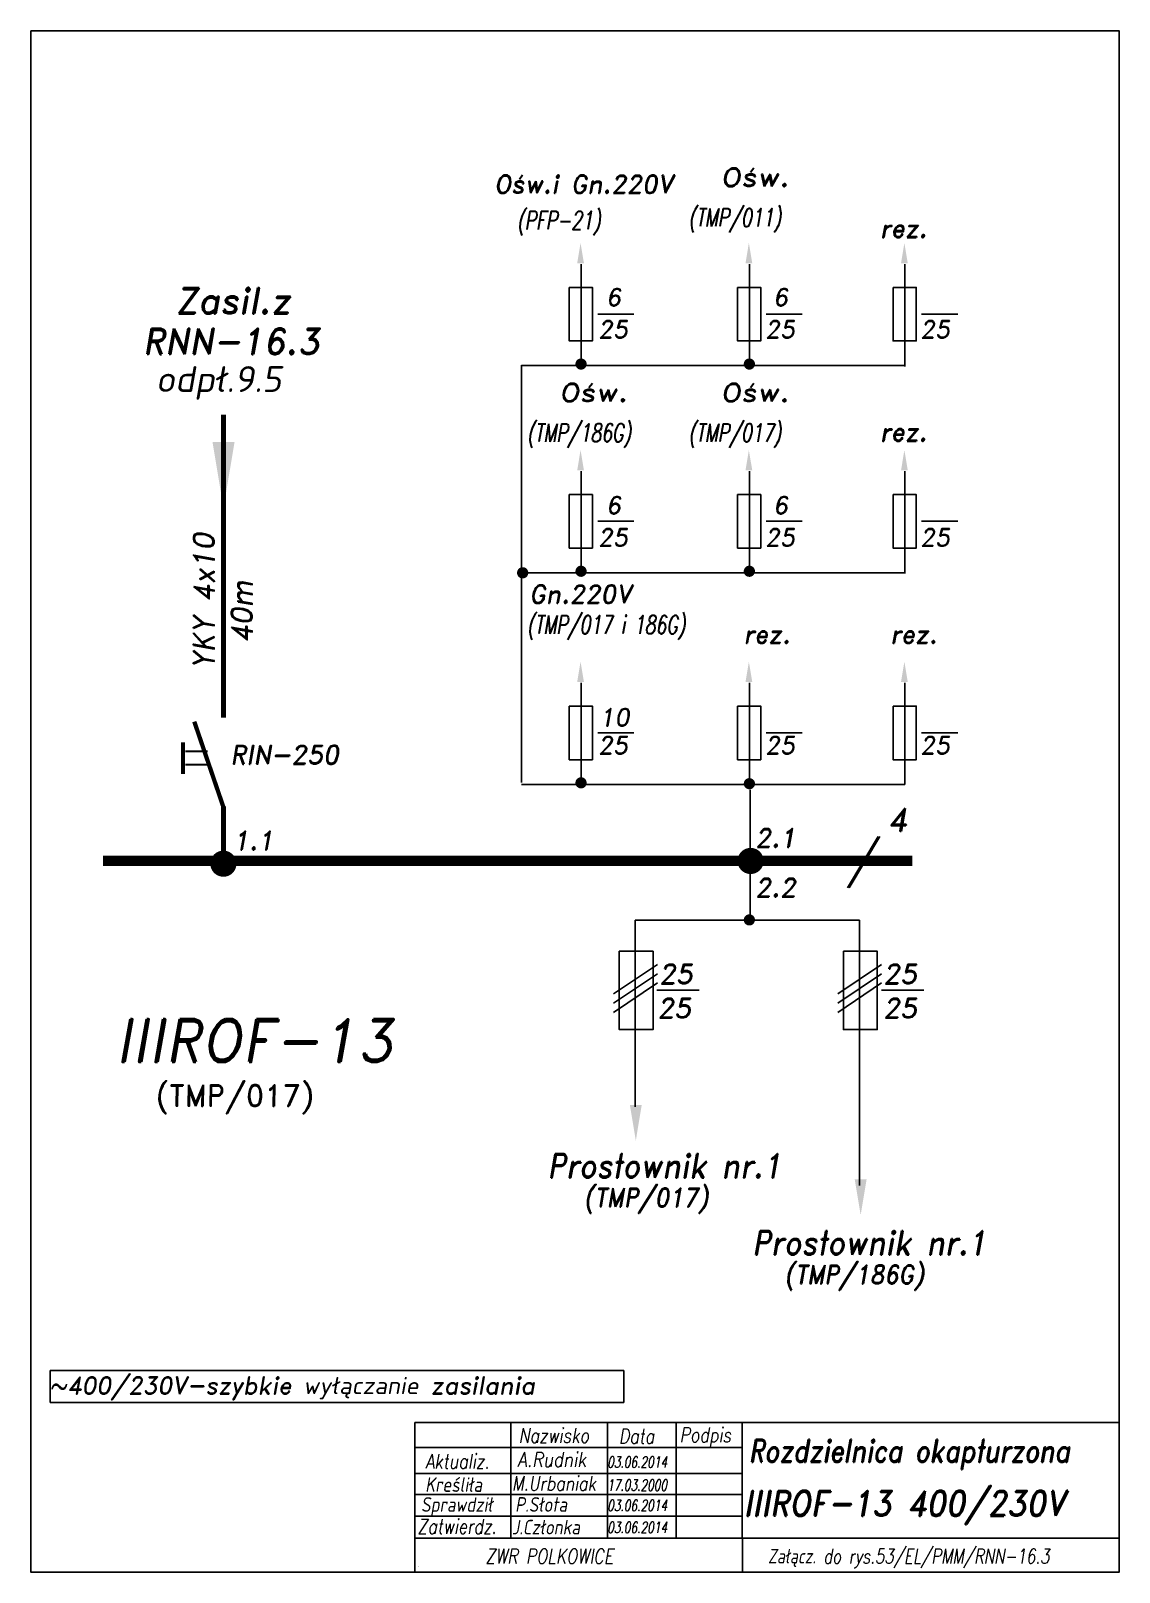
# Model space of a CAD drawing. Extents: x 4 to 208, y 3 to 292.
import ezdxf

# ---------------------------------------------------------------- set-up
doc = ezdxf.new("R2010")
doc.units = 0
doc.header["$MEASUREMENT"] = 0
doc.layers.get('0').update_dxf_attribs({"linetype": 'CONTINUOUS'})
doc.layers.add('LINIE', color=4, linetype='CONTINUOUS')
doc.styles.add('ROMAND', font='romand', dxfattribs={"oblique": 15, "height": 4})
doc.styles.add('ROMANS', font='romans', dxfattribs={"oblique": 15, "height": 3})

msp = doc.modelspace()

# ---------------------------------------------------------------- linework, layer by layer
at = {"color": 7}
for p, q in [((107.14, 248.28), (107.14, 229.07)), ((138.69, 248.28), (138.69, 229.07)), ((167.84, 248.28), (167.84, 229.07)), ((110.27, 238.89), (117.05, 238.89)), ((141.82, 238.89), (148.6, 238.89)), ((170.97, 238.89), (177.75, 238.89)), ((95.95, 229.29), (95.95, 151.04)), ((95.95, 229.23), (167.97, 229.23)), ((107.14, 209.42), (107.14, 190.22)), ((138.69, 209.42), (138.69, 190.22)), ((167.84, 209.42), (167.84, 190.22)), ((110.27, 200.04), (117.05, 200.04)), ((141.82, 200.04), (148.6, 200.04)), ((170.97, 200.04), (177.75, 200.04)), ((95.95, 190.38), (167.97, 190.38)), ((107.14, 169.76), (107.14, 150.55)), ((138.69, 169.76), (138.69, 150.55)), ((167.84, 169.76), (167.84, 150.71)), ((110.27, 160.38), (117.05, 160.38)), ((141.82, 160.38), (148.6, 160.38)), ((170.97, 160.38), (177.75, 160.38)), ((32.97, 156.96), (37.11, 156.96)), ((32.97, 156.87), (37.11, 156.87)), ((32.97, 154.44), (37.11, 154.44)), ((32.97, 154.35), (37.11, 154.35)), ((95.95, 150.71), (167.84, 150.71)), ((138.83, 149.68), (138.83, 125.23)), ((162.83, 140.95), (157.05, 131.32)), ((163.15, 140.95), (157.38, 131.32)), ((163.15, 140.95), (157.38, 131.32)), ((117.3, 125.23), (159.34, 125.23)), ((117.3, 125.23), (117.3, 90.26)), ((159.34, 125.23), (159.34, 75.51)), ((121.47, 116.96), (113.24, 111.45)), ((163.48, 116.96), (155.26, 111.45)), ((121.47, 115.17), (113.24, 109.67)), ((121.47, 113.47), (113.24, 107.96)), ((163.48, 115.17), (155.26, 109.67)), ((163.48, 113.47), (155.26, 107.96)), ((121.32, 112.13), (129.26, 112.13)), ((163.46, 112.13), (171.39, 112.13)), ((7.65, 34.83), (7.65, 40.83)), ((7.65, 40.83), (115.14, 40.83)), ((115.14, 40.83), (115.14, 34.83)), ((115.14, 34.83), (7.65, 34.83)), ((75.99, 30.36), (75.99, 31.08)), ((112.11, 31.08), (112.11, 9.37)), ((124.99, 31.08), (124.99, 9.37)), ((75.99, 26.35), (137.21, 26.35)), ((75.99, 21.51), (137.26, 21.51)), ((75.99, 17.56), (137.35, 17.56)), ((75.99, 13.52), (137.26, 13.52)), ((137.39, 9.37), (137.39, 3)), ((76.64, 4.07), (76.64, 4.07)), ((76.64, 4.07), (76.64, 4.07))]:
    msp.add_line(p, q, dxfattribs=at)
msp.add_lwpolyline([(4, 292), (4, 3), (208, 3), (208, 292)], close=True)
for points in [[(104.92, 243.9), (104.92, 233.85), (109.27, 233.85), (109.27, 243.9)], [(136.47, 243.9), (136.47, 233.85), (140.82, 233.85), (140.82, 243.9)], [(165.62, 243.9), (165.62, 233.85), (169.97, 233.85), (169.97, 243.9)], [(104.92, 205.05), (104.92, 195), (109.27, 195), (109.27, 205.05)], [(136.47, 205.05), (136.47, 195), (140.82, 195), (140.82, 205.05)], [(165.62, 205.05), (165.62, 195), (169.97, 195), (169.97, 205.05)], [(104.92, 165.38), (104.92, 155.33), (109.27, 155.33), (109.27, 165.38)], [(136.47, 165.38), (136.47, 155.33), (140.82, 155.33), (140.82, 165.38)], [(165.62, 165.38), (165.62, 155.33), (169.97, 155.33), (169.97, 165.38)], [(114.3, 119.41), (114.3, 104.73), (120.65, 104.73), (120.65, 119.41)], [(156.32, 119.41), (156.32, 104.73), (162.67, 104.73), (162.67, 119.41)]]:
    msp.add_lwpolyline(points, close=True, dxfattribs=at)
for points, const_width in [([(106.61, 229.52, 1), (107.66, 229.52, 1)], 1.05), ([(138.16, 229.52, 1), (139.21, 229.52, 1)], 1.05), ([(95.66, 190.38, 1), (96.72, 190.38, 1)], 1.05), ([(106.61, 190.67, 1), (107.66, 190.67, 1)], 1.05), ([(138.16, 190.67, 1), (139.21, 190.67, 1)], 1.05), ([(106.61, 151, 1), (107.66, 151, 1)], 1.05), ([(138.16, 150.84, 1), (139.21, 150.84, 1)], 1.05), ([(137.69, 136.35, 1), (140.14, 136.35, 1)], 2.45), ([(38.87, 135.84, 1), (41.32, 135.84, 1)], 2.45), ([(138.16, 125.3, 1), (139.21, 125.3, 1)], 1.05)]:
    msp.add_lwpolyline(points, format="xyb", close=True, dxfattribs=dict(at, const_width=const_width))
for points, const_width in [([(40.11, 163.23), (40.11, 220.02)], 0.9), ([(40.24, 146.03), (34.64, 162.47)], 0.8), ([(32.52, 158.58), (32.52, 152.64)], 0.7), ([(40.11, 136.37), (40.11, 146.59)], 0.9), ([(17.5, 136.37), (169.25, 136.37)], 1.9)]:
    msp.add_lwpolyline(points, dxfattribs=dict(at, const_width=const_width))
for points in [[(107.04, 252.23), (107.68, 248.42), (106.41, 248.42)], [(138.59, 252.23), (139.23, 248.42), (137.96, 248.42)], [(167.74, 252.23), (168.38, 248.42), (167.11, 248.42)], [(40.12, 202.54), (38.05, 214.9), (42.18, 214.9)], [(107.04, 213.38), (107.68, 209.57), (106.41, 209.57)], [(138.59, 213.38), (139.23, 209.57), (137.96, 209.57)], [(167.74, 213.38), (168.38, 209.57), (167.11, 209.57)], [(107.04, 173.71), (107.68, 169.9), (106.41, 169.9)], [(138.59, 173.71), (139.23, 169.9), (137.96, 169.9)], [(167.74, 173.71), (168.38, 169.9), (167.11, 169.9)], [(117.4, 83.92), (116.29, 90.59), (118.51, 90.59)], [(159.55, 69.98), (158.43, 76.65), (160.66, 76.65)]]:
    msp.add_solid(points, dxfattribs=at)
at = {"layer": 'LINIE', "color": 7}
for p, q in [((75.99, 31.08), (208, 31.08)), ((75.99, 30.36), (75.99, 3)), ((93.96, 31.08), (93.96, 9.37)), ((137.31, 31.06), (137.31, 9.37)), ((75.99, 9.37), (208, 9.37)), ((76.63, 4.07), (76.63, 4.07))]:
    msp.add_line(p, q, dxfattribs=at)

# ---------------------------------------------------------------- texts
at = {"color": 7, "oblique": 10}
for s, height, style, width, p in [('Ośw.       ', 3.388, 'ROMAND', 1.2, (133.27, 262.84)), ('(PFP-21)    ', 3.388, 'ROMAND', 0.7, (95.12, 254.78)), ('(TMP/011)    ', 3.388, 'ROMAND', 0.7, (127.25, 255.3)), ('Ośw.       ', 3.388, 'ROMAND', 1.2, (103.01, 222.47)), ('Ośw.       ', 3.388, 'ROMAND', 1.2, (133.27, 222.47)), ('(TMP/186G)    ', 3.388, 'ROMAND', 0.7, (96.99, 214.94)), ('(TMP/017)    ', 3.388, 'ROMAND', 0.7, (127.25, 214.94)), ('(TMP/017 i 186G)    ', 3.388, 'ROMAND', 0.7, (96.99, 178.96)), ('Prostownik nr.1', 4.5, 'ROMAND', 0.9, (100.82, 76.96)), ('(TMP/017)', 3.5, 'ROMAND', 0.9, (107.72, 71.51)), ('Prostownik nr.1', 4.5, 'ROMAND', 0.9, (139.23, 62.53)), ('(TMP/186G)', 3.5, 'ROMAND', 0.9, (145.32, 57.07)), ('Nazwisko', 2.736, 'ROMANS', 0.8, (95.42, 27.27)), ('Data', 2.736, 'ROMANS', 0.8, (114.2, 27.12)), ('Podpis', 2.736, 'ROMANS', 0.8, (125.58, 27.37)), ('Rozdzielnica okapturzona', 4.24, 'ROMAND', 0.8, (138.58, 23.64)), ('Aktualiz.', 2.736, 'ROMANS', 0.8, (77.92, 22.42)), ('A.Rudnik', 2.7, 'ROMANS', 0.85, (95.2, 22.77)), ('03.06.2014', 2.08, 'ROMANS', 0.7, (112.04, 22.61)), ('Kreśliła', 2.736, 'ROMANS', 0.8, (77.92, 18.05)), ('M.Urbaniak', 2.7, 'ROMANS', 0.8, (94.17, 18.29)), ('17.03.2000', 2.08, 'ROMANS', 0.7, (112.04, 18.28)), ('IIIROF-13 400/230V', 4.72, 'ROMAND', 0.9, (137.62, 13.55)), ('Sprawdził', 2.736, 'ROMANS', 0.8, (77.13, 14.32)), ('P.Słota', 2.736, 'ROMANS', 0.8, (94.78, 14.33)), ('03.06.2014', 2.08, 'ROMANS', 0.7, (112.04, 14.47)), ('Zatwierdz.', 2.736, 'ROMANS', 0.8, (76.47, 10.21)), ('J.Członka', 2.736, 'ROMANS', 0.8, (94.17, 10.08)), ('03.06.2014', 2.08, 'ROMANS', 0.7, (112.04, 10.36)), ('ZWR POLKOWICE', 2.736, 'ROMANS', 0.8, (89.18, 4.63)), ('Załącz. do rys.53/EL/PMM/RNN-16.3', 2.736, 'ROMANS', 0.75, (142.16, 4.64))]:
    msp.add_text(s, height=height, dxfattribs=dict(at, style=style, width=width)).set_placement(p)
at = {"color": 7, "style": 'ROMAND'}
for s, height, oblique, p in [('Ośw.i Gn.220V       ', 3.388, 10, (90.84, 261.55)), ('rez.       ', 3.388, 10, (163.15, 253.27)), ('Zasil.z ', 4.84, 10, (31.15, 238.97)), ('6', 3.3, 10, (111.78, 240.4)), ('6', 3.3, 10, (143.09, 240.4)), ('25', 3.3, 10, (110.27, 234.38)), ('25', 3.3, 10, (141.58, 234.38)), ('25', 3.3, 10, (170.64, 234.38)), ('RNN-16.3', 4.84, 10, (24.95, 231.35)), ('odpł.9.5', 4.84, 10, (27.39, 224.29)), ('rez.       ', 3.388, 10, (163.15, 215.09)), ('6', 3.3, 10, (111.78, 201.39)), ('6', 3.3, 10, (143.09, 201.39)), ('25', 3.3, 10, (110.27, 195.37)), ('25', 3.3, 10, (141.58, 195.37)), ('25', 3.3, 10, (170.64, 195.37)), ('Gn.220V      ', 3.388, 10, (97.44, 184.68)), ('rez.       ', 3.388, 10, (137.55, 177.16)), ('rez.       ', 3.388, 10, (165.07, 177.16)), ('10', 3.3, 10, (110.57, 161.65)), ('25', 3.3, 10, (110.27, 156.39)), ('25', 3.3, 10, (141.58, 156.39)), ('25', 3.3, 10, (170.64, 156.39)), ('RIN-250     ', 3.5, 10, (41.36, 154.52)), ('4', 4.3, 10, (164.54, 141.95)), ('1.1   ', 3.5, 10, (41.9, 138.41)), ('2.1   ', 3.5, 10, (139.76, 138.91)), ('2.2   ', 3.5, 10, (139.76, 129.61)), ('25', 3.7, 10, (121.72, 113.32)), ('25', 3.7, 10, (163.75, 113.32)), ('25', 3.7, 10, (121.4, 106.91)), ('25', 3.7, 10, (163.75, 106.91)), ('IIIROF-13', 8, 10, (19.87, 98.67)), ('(TMP/017)', 4, 1, (27.48, 90.35)), (' ~400/230V-szybkie wyłączanie zasilania', 3.2195, 10, (5.24, 36.38))]:
    msp.add_text(s, height=height, dxfattribs=dict(at, oblique=oblique)).set_placement(p)
at = {"color": 7, "style": 'ROMAND', "oblique": 10}
for s, p in [('YKY 4x10', (38.36, 172.28)), ('40m ', (45.46, 177.14))]:
    msp.add_text(s, height=3.9, rotation=90, dxfattribs=at).set_placement(p)

doc.saveas('drawing.dxf')
